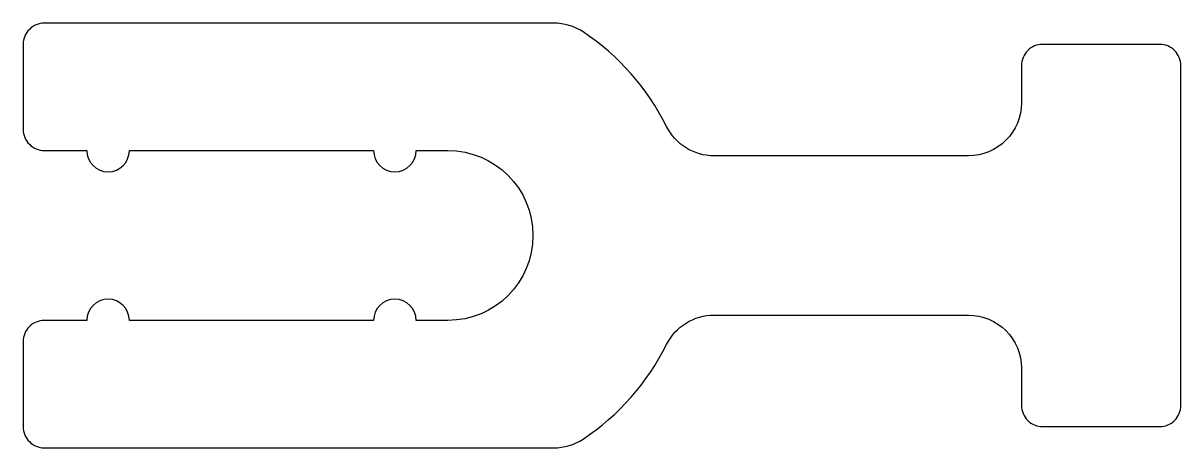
# Model space of a CAD drawing. Extents: x 344.2 to 355.1, y 220.5 to 224.5.
import ezdxf

# ---------------------------------------------------------------- set-up
doc = ezdxf.new("R2010")
doc.units = 0
doc.header["$LTSCALE"] = 15
doc.layers.get('0').update_dxf_attribs({"linetype": 'CONTINUOUS'})

msp = doc.modelspace()

# ---------------------------------------------------------------- linework, layer by layer
at = {"linetype": 'CONTINUOUS'}
msp.add_lwpolyline([(344.195, 223.481, 0.414214), (344.395, 223.281), (344.795, 223.281, 1), (345.195, 223.281), (347.495, 223.281, 1), (347.895, 223.281), (348.195, 223.281, -1), (348.195, 221.681), (347.895, 221.681, 1), (347.495, 221.681), (345.195, 221.681, 1), (344.795, 221.681), (344.395, 221.681, 0.414214), (344.195, 221.481), (344.195, 220.681, 0.414214), (344.395, 220.481), (349.19, 220.481, 0.147477), (349.467, 220.564, 0.131333), (350.253, 221.454, -0.284316), (350.701, 221.731), (353.095, 221.731, -0.414214), (353.595, 221.231), (353.595, 220.881, 0.414214), (353.795, 220.681), (354.895, 220.681, 0.414214), (355.095, 220.881), (355.095, 224.081, 0.414214), (354.895, 224.281), (353.795, 224.281, 0.414214), (353.595, 224.081), (353.595, 223.731, -0.414214), (353.095, 223.231), (350.701, 223.231, -0.284316), (350.253, 223.508, 0.131333), (349.467, 224.398, 0.147477), (349.19, 224.481), (344.395, 224.481, 0.414214), (344.195, 224.281)], format="xyb", close=True, dxfattribs=at)

doc.saveas('drawing.dxf')
